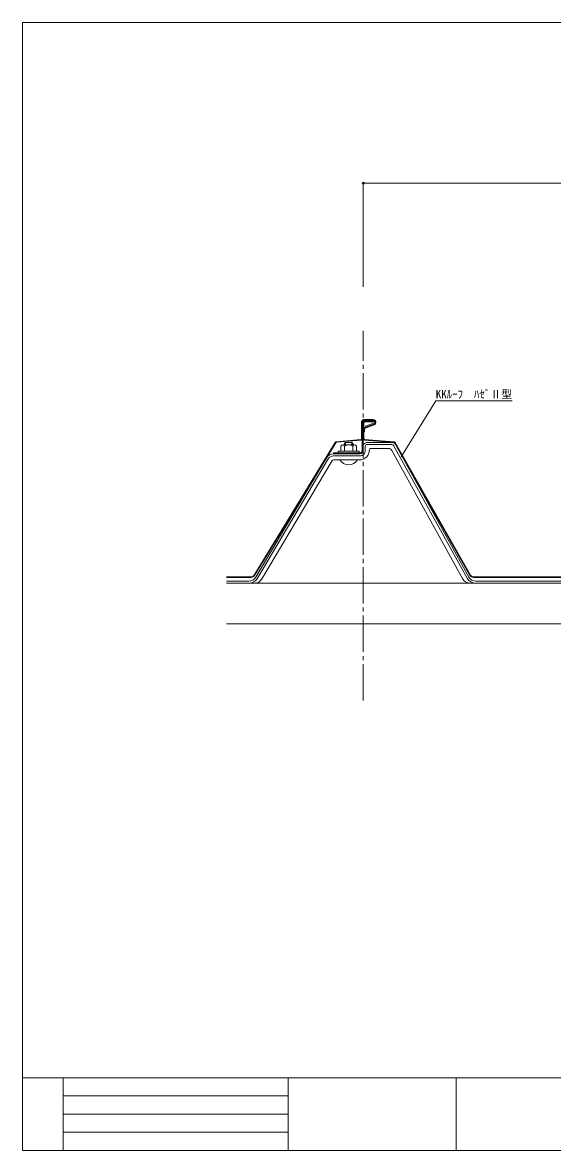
# Model space of a CAD drawing. Units: millimetres at full size, sheet at 1:5; details may follow other scales. Extents: x -3142 to 7368, y -2477 to 957.
# Drawn here: x 5408 to 6063, y -837 to 558 of the extents above; entities that cross this region are included whole.
import ezdxf
from ezdxf.enums import TextEntityAlignment as Align

# ---------------------------------------------------------------- set-up
doc = ezdxf.new("R2010")
doc.units = ezdxf.units.MM
doc.header["$LTSCALE"] = 5
doc.header["$PDMODE"] = 32
doc.header["$PDSIZE"] = 2.5
doc.linetypes.add('CHAIN2', pattern=[12, 9, -1, 1, -1])
doc.layers.add('0-0_0', color=7, linetype='Continuous', lineweight=18)
doc.styles.add('ＭＳ ゴシック', font='')
doc.styles.get('ＭＳ ゴシック').set_extended_font_data('MS Gothic')

msp = doc.modelspace()

# ---------------------------------------------------------------- linework, layer by layer
at = {"layer": '0-0_0', "color": 4}
for p, q in [((5828.758, 359.361), (5828.758, 231.26)), ((5875.618, 20.936), (5918.306, 90.49)), ((6012.806, 90.49), (5918.306, 90.49))]:
    msp.add_line(p, q, dxfattribs=at)
at = {"layer": '0-0_0'}
for p, q in [((5828.758, 359.361), (6328.758, 359.361)), ((5826.705, 43.512), (5826.705, 64.528)), ((5827.505, 43.516), (5827.505, 64.528)), ((5827.505, 63.228), (5827.505, 28.878)), ((5841.005, 67.028), (5829.205, 67.028)), ((5829.205, 66.228), (5841.005, 66.228)), ((5829.505, 43.456), (5829.505, 63.228)), ((5830.505, 66.228), (5841.005, 66.228)), ((5841.86, 61.378), (5831.993, 57.788)), ((5842.139, 60.615), (5832.281, 57.038)), ((5825.796, 42.516), (5795.407, 39.76)), ((5829.505, 51.848), (5830.305, 51.848)), ((5830.305, 51.848), (5830.305, 54.218)), ((5830.431, 42.459), (5866.55, 39.75)), ((5794.034, 38.906), (5693.675, -125.412)), ((5794.719, 38.489), (5694.416, -125.732)), ((5795.482, 38.964), (5825.868, 41.723)), ((5866.489, 38.948), (5830.371, 41.653)), ((5867.284, 38.445), (5960.602, -125.602)), ((5867.979, 38.845), (5961.355, -125.302)), ((5690.261, -127.322), (5659.68, -127.322)), ((5690.149, -128.122), (5659.68, -128.122)), ((5659.68, -135.322), (6852.458, -135.322)), ((5964.831, -127.322), (6189.814, -127.322)), ((5964.948, -128.122), (6189.702, -128.122)), ((6582.758, -185.322), (5659.68, -185.322)), ((5407.613, -746.85), (7367.613, -746.85)), ((5457.613, -746.85), (5457.613, -836.85)), ((5735.958, -746.85), (5735.958, -836.85)), ((5943.519, -746.85), (5943.519, -836.85)), ((5457.613, -769.35), (5735.958, -769.35)), ((5457.613, -791.85), (5735.958, -791.85)), ((5457.613, -814.35), (5735.958, -814.35)), ((7367.613, -836.85), (5407.613, -836.85))]:
    msp.add_line(p, q, dxfattribs=at)
at = {"layer": '0-0_0', "color": 4, "linetype": 'CHAIN2'}
msp.add_line((5828.758, -280.322), (5828.758, 177.048), dxfattribs=at)
at = {"layer": '0-0_0', "color": 5}
for p, q in [((5828.705, 28.878), (5828.705, 63.228)), ((5830.505, 65.028), (5841.005, 65.028)), ((5801.205, 27.878), (5801.205, 34.378)), ((5803.455, 35.878), (5817.955, 35.878)), ((5806.705, 38.878), (5805.705, 37.878)), ((5805.705, 35.878), (5805.705, 37.878)), ((5805.705, 27.878), (5805.705, 34.378)), ((5806.705, 38.878), (5814.705, 38.878)), ((5806.705, 38.878), (5806.705, 35.878)), ((5814.705, 38.878), (5814.705, 35.878)), ((5815.705, 37.878), (5814.705, 38.878)), ((5815.705, 35.878), (5815.705, 37.878)), ((5815.705, 27.878), (5815.705, 34.378)), ((5820.205, 27.878), (5820.205, 34.378)), ((5831.205, 28.878), (5831.205, 33.908)), ((5864.072, 38.908), (5833.705, 38.908)), ((5864.072, 36.408), (5833.705, 36.408)), ((5836.205, 29.178), (5836.205, 29.408)), ((5859.651, 31.408), (5838.205, 31.408)), ((5951.98, -130.14), (5864.026, 28.828)), ((5956.998, -128.882), (5866.26, 35.118)), ((5959.185, -127.672), (5868.447, 36.328)), ((5695.859, -127.922), (5783.376, 19.768)), ((5698.009, -129.202), (5785.527, 18.498)), ((5703.005, -130.572), (5789.683, 15.708)), ((5791.979, 25.878), (5824.505, 25.878)), ((5791.979, 25.878), (5791.979, 24.678)), ((5791.979, 24.678), (5824.505, 24.678)), ((5791.979, 22.178), (5824.505, 22.178)), ((5792.264, 17.178), (5824.205, 17.178)), ((5797.705, 27.878), (5823.705, 27.878)), ((5797.705, 25.878), (5797.705, 27.878)), ((5823.705, 25.878), (5823.705, 27.878)), ((5687.256, -132.822), (5659.68, -132.822)), ((5967.935, -132.822), (6186.809, -132.822))]:
    msp.add_line(p, q, dxfattribs=at)
at = {"layer": '0-0_0'}
for points in [[(5407.613, -836.85), (5407.613, 558.15), (7367.613, 558.15), (7367.613, -836.85)], [(5830.505, 64.228), (5840.705, 64.228), (5840.705, 65.028)]]:
    msp.add_lwpolyline(points, dxfattribs=at)
at = {"layer": '0-0_0', "color": 5}
msp.add_lwpolyline([(5841.45, 62.498), (5831.583, 58.908), (5831.993, 57.788)], dxfattribs=at)
at = {"layer": '0-0_0'}
for centre, radius, start, end in [((5829.205, 64.528), 2.5, 89.99996, 180.00004), ((5829.205, 64.528), 1.7, 89.99996, 180.00004), ((5830.505, 63.228), 1, 89.99996, 180.00004), ((5833.305, 54.218), 3.799, 109.99719, 179.99723), ((5833.306, 54.218), 3, 109.96027, 180.00117), ((5841.005, 63.728), 2.5, 289.99785, 89.99789), ((5841.006, 63.729), 3.3, 290.00438, 90.00443), ((5825.705, 43.512), 1, 275.18159, 0), ((5825.705, 43.516), 1.8, 275.18825, 0), ((5830.505, 43.456), 1, 180, 265.71085), ((5795.57, 37.967), 1.8, 95.18159, 148.58518), ((5795.572, 37.968), 1, 95.18825, 148.5844), ((5866.415, 37.951), 1, 29.63351, 85.71624), ((5866.415, 37.955), 1.8, 29.63368, 85.71085), ((5690.266, -123.324), 3.998, 269.9332, 328.51742), ((5964.83, -123.324), 3.998, 209.65489, 270.02099), ((5690.153, -123.124), 4.998, 269.96162, 328.54584), ((5964.942, -123.126), 4.996, 209.70993, 270.07602)]:
    msp.add_arc(centre, radius, start, end, dxfattribs=at)
at = {"layer": '0-0_0', "color": 5}
for centre, radius, start, end in [((5830.505, 63.228), 3, 89.99996, 180.00004), ((5830.505, 63.228), 1.8, 89.99996, 180.00004), ((5841.005, 63.724), 1.304, 289.97565, 89.9757), ((5830.505, 43.448), 1.8, 180, 265.71624), ((5803.455, 33.441), 2.438, 22.61984, 157.38016), ((5810.705, 26.795), 9.083, 56.60151, 123.39849), ((5817.955, 33.441), 2.438, 22.61984, 157.38016), ((5824.205, 29.178), 12, 269.99996, 360), ((5824.505, 28.878), 3, 269.99996, 360), ((5824.505, 28.878), 4.2, 269.99996, 360), ((5824.505, 28.878), 6.7, 269.99996, 360), ((5833.705, 33.908), 5, 89.99996, 180.00004), ((5833.705, 33.908), 2.5, 89.99996, 180.00004), ((5838.205, 29.408), 2, 89.99996, 180.00004), ((5859.651, 26.408), 5, 28.94928, 89.9938), ((5864.072, 33.908), 2.501, 28.95501, 89.99953), ((5864.072, 33.908), 5, 28.94928, 89.9938), ((5791.986, 14.674), 10.004, 90.03918, 149.39032), ((5791.983, 14.677), 7.501, 90.02339, 149.37452), ((5792.264, 14.178), 3, 89.98797, 149.3391), ((5810.705, 24.262), 13.083, 212.77904, 327.22096), ((5687.258, -122.823), 9.999, 269.98892, 329.34005), ((5687.263, -122.826), 12.495, 269.97052, 329.32165), ((5694.494, -125.323), 9.999, 269.98892, 329.34005), ((5960.732, -125.298), 10.001, 208.94473, 272.2292), ((5967.929, -122.826), 12.495, 208.98702, 270.03154), ((5967.928, -122.826), 9.996, 208.99789, 270.04241)]:
    msp.add_arc(centre, radius, start, end, dxfattribs=at)
at = {"layer": '0-0_0', "color": 1}
msp.add_arc((5841.005, 63.728), 2.5, 289.99785, 89.99789, dxfattribs=at)
at = {"layer": '0-0_0', "color": 6}
msp.add_point((5828.758, 359.361), dxfattribs=at)

# ---------------------------------------------------------------- texts
at = {"layer": '0-0_0', "style": 'ＭＳ ゴシック'}
msp.add_text('㏍ﾙｰﾌ\u3000ﾊｾﾞⅡ型', height=9.897, dxfattribs=at).set_placement((5918.306, 90.49), align=Align.BOTTOM_LEFT)

doc.saveas('drawing.dxf')
